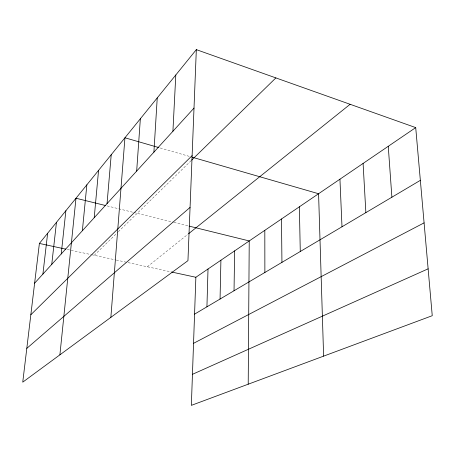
<?xml version="1.0" encoding="UTF-8"?>
<svg xmlns="http://www.w3.org/2000/svg" width="455" height="455" viewBox="0 0 455 455"><rect width="100%" height="100%" fill="white"/><g stroke="black" fill="none" stroke-linecap="round" stroke-linejoin="round"><path stroke-width="0.34" stroke-dasharray="2.27 1.71" d="M94.231 255.295L117.834 232.243M118.334 231.754L191.117 160.672M147.335 266.772L187.955 234.228M67.238 249.454L90.772 254.544M91.461 254.692L115.667 259.924M116.355 260.078L127.389 262.461M128.071 262.609L171.956 272.096M107.135 205.922L118.067 208.612M118.749 208.782L133.099 212.32M133.787 212.485L173.287 222.222M173.975 222.393L188.404 225.947M160.234 147.983L189.354 156.395"/><path stroke-width="0.68" d="M248.208 384.202L249.232 240.94L189.092 226.118M234.035 290.762L234.626 250.881M220.055 299.043L220.914 260.214M206.928 306.824L208.02 268.996M415.716 127.605L195.866 277.271L191.356 405.365L432.25 315.702L415.716 127.605L196.327 49.635L39.392 243.436L22.75 382.16L187.949 260.664L196.327 49.635M172.917 131.256L175.801 74.984M153.904 152.146L157.237 97.91M136.671 171.074L140.356 118.755M110.866 317.357L124.943 137.785L158.88 147.591M107.044 203.63L111.219 154.734M94.213 217.723L98.559 170.369M82.372 230.731L86.848 184.827M59.895 354.843L75.985 198.243L105.782 205.586M61.226 253.958L65.878 210.722M51.751 264.372L56.454 222.358M42.901 274.098L47.644 233.239M34.62 283.192L194.006 108.091M30.838 314.746L192.118 155.621M191.618 160.188L275.872 77.907M26.799 348.376L190.065 207.412M188.489 233.802L350.123 104.292M194.564 314.149L420.352 180.345M193.54 343.326L424.088 222.865M192.448 374.323L428.132 268.831M39.392 243.436L65.878 249.164M171.956 272.096L195.866 277.271M192.067 157.18L318.58 193.733L323.619 356.134M388.257 146.3L391.891 197.214M363.09 163.43L365.871 212.633M339.942 179.19L341.995 226.778M299.367 206.809L300.272 251.507M281.491 218.98L281.941 262.37M264.816 230.327L264.873 272.482"/></g></svg>
